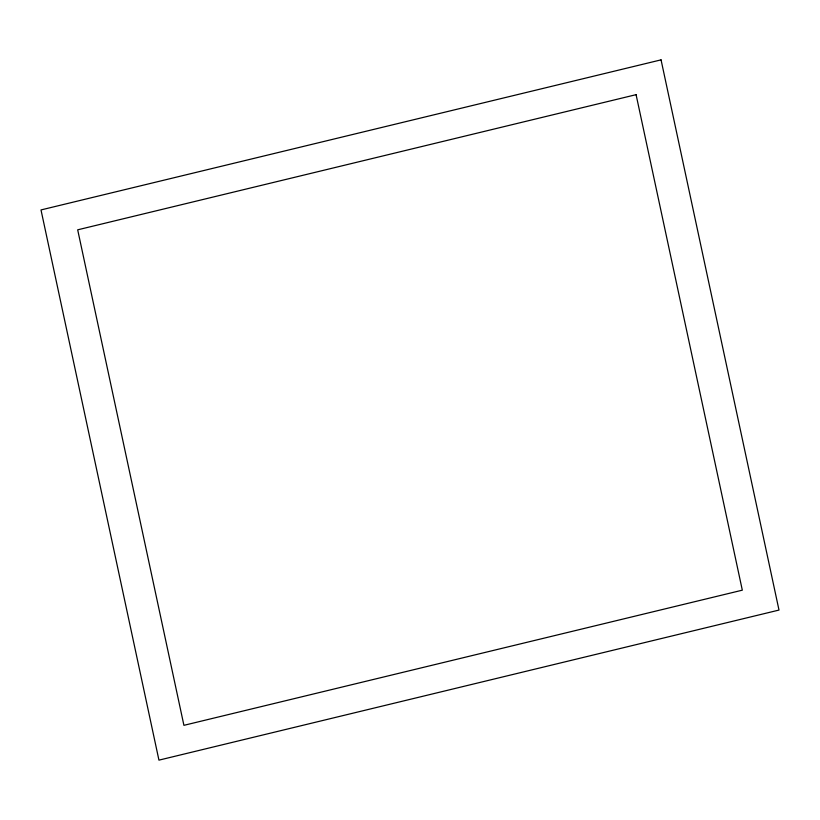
<?xml version="1.0" encoding="UTF-8"?>
<svg xmlns="http://www.w3.org/2000/svg" width="820" height="820" viewBox="0 0 820 820"><rect width="100%" height="100%" fill="white"/><g stroke="black" fill="none" stroke-linecap="round" stroke-linejoin="round"><path stroke-width="1.23" d="M661.053 59.86L41 209.93L158.947 760.14L779 610.07L661.053 59.86M636.084 94.669L77.685 229.825L183.916 725.331L742.315 590.174L636.084 94.669"/></g></svg>
